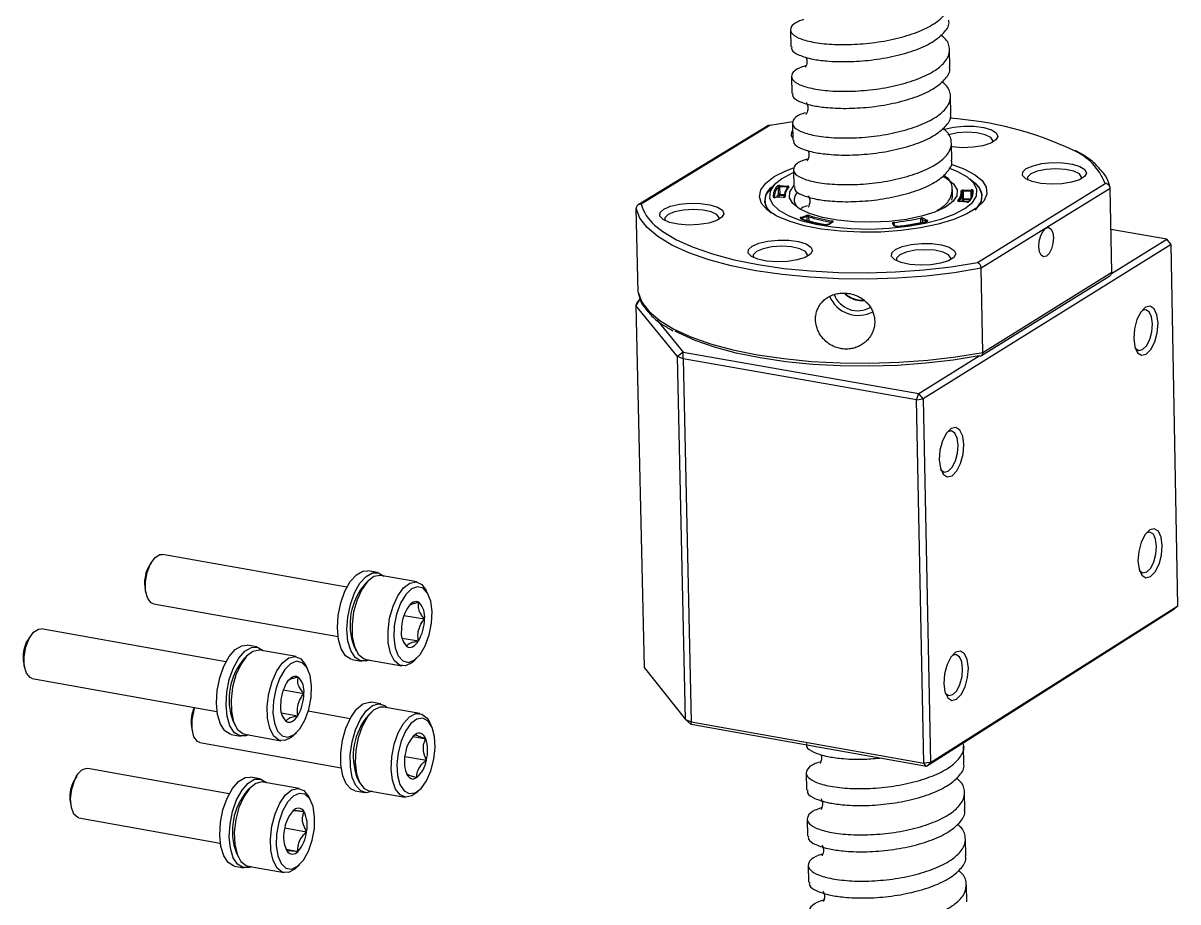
# Model space of a CAD drawing. Header units: millimetres. Extents: x 0 to 279, y 0 to 216.
# Drawn here: x 94.33 to 113.67, y 91.6 to 106.32 of the extents above; entities that cross this region are included whole.
import ezdxf

# ---------------------------------------------------------------- set-up
doc = ezdxf.new("R2010")
doc.units = ezdxf.units.MM

msp = doc.modelspace()

# ---------------------------------------------------------------- linework, layer by layer
at = {"color": 7, "linetype": 'Continuous', "lineweight": 25}
for p, q in [((107.183, 106.205), (107.189, 105.92)), ((109.852, 105.585), (109.846, 105.87)), ((107.199, 105.424), (107.205, 105.139)), ((109.868, 104.804), (109.862, 105.089)), ((107.221, 104.667), (106.834, 104.603)), ((107.216, 104.644), (107.222, 104.359)), ((106.8, 104.6), (104.632, 103.276)), ((106.834, 104.603), (104.681, 103.288)), ((109.883, 104.024), (109.878, 104.309)), ((107.232, 103.863), (107.238, 103.579)), ((110.267, 103.639), (110.188, 103.705)), ((106.938, 103.637), (106.863, 103.567)), ((106.982, 103.45), (106.979, 103.574)), ((107.126, 103.568), (107, 103.578)), ((107, 103.578), (107.002, 103.454)), ((107.004, 103.6), (107.131, 103.589)), ((109.896, 103.41), (109.893, 103.529)), ((110.073, 103.521), (110.206, 103.526)), ((110.207, 103.504), (110.075, 103.5)), ((110.075, 103.5), (110.077, 103.375)), ((110.314, 102.311), (112.451, 103.634)), ((112.537, 103.551), (111.459, 102.883)), ((112.564, 102.149), (112.537, 103.551)), ((107.061, 103.402), (106.929, 103.397)), ((107.062, 103.401), (106.929, 103.396)), ((107.076, 103.413), (107.076, 103.404)), ((109.886, 103.352), (109.896, 103.41)), ((110.133, 103.322), (110.006, 103.333)), ((110.135, 103.323), (110.008, 103.334)), ((110.063, 103.351), (110.06, 103.476)), ((104.629, 101.811), (104.598, 103.214)), ((107.354, 103.064), (107.451, 103.096)), ((107.463, 103.077), (107.365, 103.044)), ((107.886, 102.989), (107.826, 102.948)), ((107.826, 102.948), (107.826, 102.948)), ((107.895, 102.991), (107.835, 102.949)), ((108.92, 102.924), (108.89, 102.968)), ((108.932, 102.92), (108.904, 102.961)), ((109.403, 103.051), (109.476, 103.014)), ((111.459, 102.883), (110.376, 102.212)), ((113.484, 102.7), (112.55, 102.861)), ((113.557, 102.609), (109.405, 100.025)), ((112.56, 102.125), (113.484, 102.7)), ((113.557, 102.609), (113.484, 102.7)), ((113.671, 96.561), (113.557, 102.609)), ((110.404, 100.805), (110.376, 102.212)), ((110.404, 100.805), (112.564, 102.149)), ((110.38, 100.75), (112.531, 102.088)), ((104.66, 101.694), (104.594, 101.592)), ((104.614, 101.644), (104.594, 101.592)), ((105.291, 100.735), (104.594, 101.592)), ((104.594, 101.592), (104.729, 95.528)), ((104.66, 101.694), (104.614, 101.644)), ((104.942, 101.348), (105.382, 100.806)), ((105.382, 100.806), (105.291, 100.735)), ((105.385, 100.695), (105.382, 100.806)), ((105.382, 100.806), (109.331, 100.116)), ((105.385, 100.695), (105.291, 100.735)), ((105.424, 94.658), (105.291, 100.735)), ((109.292, 100.012), (105.385, 100.695)), ((105.385, 100.695), (105.518, 94.617)), ((109.331, 100.116), (110.345, 100.747)), ((109.292, 100.012), (109.331, 100.116)), ((109.292, 100.012), (109.405, 100.025)), ((109.416, 93.923), (109.292, 100.012)), ((109.405, 100.025), (109.331, 100.116)), ((109.405, 100.025), (109.529, 93.936)), ((96.479, 97.291), (96.434, 97.217)), ((99.752, 96.87), (96.662, 97.418)), ((100.265, 97.119), (100.105, 97.148)), ((100.118, 96.987), (100.064, 96.936)), ((100.922, 96.96), (100.32, 97.067)), ((96.371, 96.862), (96.387, 96.777)), ((101.116, 96.75), (101.083, 96.817)), ((96.514, 96.595), (99.604, 96.045)), ((109.529, 93.936), (113.671, 96.561)), ((113.6, 96.496), (113.671, 96.561)), ((100.709, 96.401), (101.053, 96.34)), ((113.6, 96.496), (109.458, 93.871)), ((97.726, 95.621), (94.63, 96.173)), ((94.445, 96.043), (94.4, 95.97)), ((100.677, 96.02), (100.951, 95.972)), ((98.243, 95.871), (98.083, 95.899)), ((98.902, 95.71), (98.297, 95.818)), ((99.874, 95.875), (99.907, 95.809)), ((94.337, 95.616), (94.353, 95.532)), ((98.093, 95.737), (98.039, 95.686)), ((99.097, 95.498), (99.064, 95.565)), ((99.84, 95.662), (99.999, 95.634)), ((100.069, 95.664), (100.671, 95.557)), ((100.872, 95.636), (100.926, 95.687)), ((104.729, 95.528), (105.424, 94.658)), ((94.481, 95.346), (97.577, 94.793)), ((98.687, 95.153), (99.033, 95.091)), ((99.806, 94.669), (99.105, 94.795)), ((100.172, 94.786), (100.118, 94.735)), ((100.319, 94.918), (100.159, 94.947)), ((100.975, 94.758), (100.373, 94.866)), ((97.848, 94.623), (97.881, 94.556)), ((98.653, 94.771), (98.931, 94.721)), ((101.169, 94.548), (101.136, 94.615)), ((105.424, 94.658), (105.518, 94.617)), ((105.424, 94.658), (105.519, 94.573)), ((105.518, 94.617), (109.416, 93.923)), ((105.519, 94.573), (105.518, 94.617)), ((97.15, 94.535), (97.166, 94.45)), ((97.814, 94.408), (97.975, 94.38)), ((98.044, 94.41), (98.648, 94.302)), ((98.852, 94.382), (98.906, 94.433)), ((100.9, 94.407), (100.85, 94.364)), ((109.458, 93.871), (105.519, 94.573)), ((97.292, 94.269), (99.657, 93.845)), ((100.86, 94.373), (101.073, 94.335)), ((110.087, 93.923), (110.081, 94.205)), ((100.724, 94.039), (101.084, 93.974)), ((97.782, 93.413), (95.412, 93.839)), ((109.529, 93.936), (109.416, 93.923)), ((109.458, 93.871), (109.416, 93.923)), ((109.458, 93.871), (109.529, 93.936)), ((95.16, 93.59), (95.184, 93.636)), ((95.228, 93.71), (95.184, 93.636)), ((98.298, 93.662), (98.138, 93.691)), ((99.927, 93.675), (99.96, 93.608)), ((107.446, 93.762), (107.452, 93.48)), ((98.149, 93.529), (98.095, 93.478)), ((98.956, 93.501), (98.353, 93.61)), ((99.892, 93.463), (100.051, 93.434)), ((100.12, 93.464), (100.723, 93.356)), ((100.923, 93.435), (100.977, 93.486)), ((110.103, 93.149), (110.097, 93.431)), ((95.119, 93.282), (95.135, 93.197)), ((99.151, 93.289), (99.119, 93.356)), ((95.262, 93.013), (97.632, 92.586)), ((98.713, 92.841), (99.077, 92.775)), ((107.463, 92.988), (107.469, 92.706)), ((110.118, 92.376), (110.113, 92.658)), ((98.726, 92.502), (98.747, 92.46)), ((98.735, 92.484), (98.933, 92.449)), ((97.902, 92.416), (97.935, 92.349)), ((97.868, 92.201), (98.028, 92.173)), ((98.098, 92.203), (98.702, 92.094)), ((98.904, 92.174), (98.959, 92.225)), ((107.479, 92.215), (107.485, 91.933)), ((110.134, 91.603), (110.128, 91.885))]:
    msp.add_line(p, q, dxfattribs=at)
at = {"color": 8, "linetype": 'Continuous', "lineweight": 25}
for p, q in [((107.127, 103.548), (107.126, 103.568)), ((110.209, 103.395), (110.207, 103.504)), ((110.225, 103.499), (110.225, 103.459)), ((107.076, 103.426), (106.998, 103.433)), ((107.002, 103.454), (107.079, 103.447)), ((110.077, 103.375), (110.202, 103.379)), ((110.19, 103.358), (110.078, 103.354)), ((107.464, 103.013), (107.463, 103.077)), ((107.486, 103.077), (107.487, 103.007)), ((107.874, 102.98), (107.874, 102.985)), ((108.919, 102.961), (108.919, 102.939)), ((109.368, 102.977), (109.367, 103.033)), ((109.459, 102.997), (109.39, 103.032)), ((109.39, 103.032), (109.391, 102.982))]:
    msp.add_line(p, q, dxfattribs=at)
at = {"color": 7, "linetype": 'Continuous', "lineweight": 25, "flags": 128}
for points in [[(107.221, 104.402), (107.2, 104.432), (107.203, 104.492), (107.219, 104.513)], [(109.747, 104.538), (109.761, 104.543), (109.91, 104.577), (110.083, 104.594), (110.258, 104.591), (110.419, 104.569), (110.547, 104.53), (110.628, 104.479), (110.654, 104.42), (110.622, 104.361), (110.535, 104.307), (110.403, 104.265), (110.24, 104.239), (110.063, 104.232), (109.892, 104.245), (109.879, 104.247)], [(110.568, 104.32), (110.573, 104.35), (110.536, 104.405), (110.442, 104.449), (110.305, 104.479), (110.142, 104.489), (109.977, 104.479), (109.83, 104.449), (109.819, 104.446)], [(109.874, 103.954), (110.083, 103.879), (110.265, 103.785), (110.393, 103.68), (110.462, 103.569), (110.47, 103.453), (110.418, 103.338), (110.305, 103.227), (110.137, 103.123), (109.918, 103.03), (109.656, 102.951), (109.358, 102.888), (109.035, 102.843), (108.697, 102.819), (108.355, 102.815), (108.019, 102.832), (107.701, 102.869), (107.411, 102.925), (107.159, 102.999), (106.952, 103.087), (106.797, 103.187), (106.699, 103.296), (106.661, 103.41), (106.685, 103.526), (106.769, 103.64), (106.911, 103.747), (106.911, 103.747)], [(106.911, 103.747), (107.105, 103.846), (107.232, 103.895)], [(110.296, 103.421), (110.305, 103.53), (110.255, 103.636), (110.148, 103.736), (109.987, 103.827), (109.849, 103.882)], [(111.132, 103.882), (111.244, 103.93), (111.393, 103.965), (111.566, 103.982), (111.742, 103.979), (111.903, 103.957), (112.031, 103.918), (112.113, 103.866), (112.14, 103.807), (112.108, 103.748), (112.021, 103.694), (111.888, 103.652), (111.725, 103.626), (111.548, 103.619), (111.377, 103.632), (111.23, 103.663), (111.124, 103.709), (111.069, 103.765), (111.072, 103.825), (111.132, 103.882)], [(112.053, 103.707), (112.058, 103.738), (112.02, 103.792), (111.926, 103.837), (111.789, 103.867), (111.626, 103.877), (111.46, 103.867), (111.314, 103.837), (111.206, 103.792)], [(107.233, 103.813), (107.213, 103.804), (107.035, 103.71), (106.91, 103.608), (106.84, 103.501), (106.83, 103.392), (106.879, 103.285), (106.985, 103.185), (107.145, 103.094), (107.354, 103.015), (107.605, 102.951), (107.888, 102.905), (108.195, 102.878), (108.514, 102.87), (108.836, 102.883), (109.148, 102.916), (109.44, 102.967), (109.702, 103.034), (109.926, 103.117), (110.103, 103.211), (110.228, 103.313), (110.296, 103.421), (110.296, 103.421)], [(109.727, 103.753), (109.8, 103.714), (109.915, 103.625), (109.972, 103.528), (109.967, 103.428)], [(111.206, 103.792), (111.152, 103.737), (111.153, 103.69)], [(106.866, 103.571), (106.846, 103.551), (106.766, 103.439), (106.747, 103.325), (106.79, 103.213), (106.86, 103.135)], [(107.153, 103.575), (107.154, 103.577), (107.154, 103.58), (107.153, 103.582), (107.15, 103.584), (107.147, 103.585), (107.142, 103.587), (107.137, 103.588), (107.131, 103.589)], [(109.967, 103.428), (109.901, 103.33), (109.776, 103.237), (109.599, 103.154), (109.376, 103.085), (109.118, 103.032), (108.836, 102.997), (108.542, 102.983), (108.249, 102.99), (107.97, 103.017), (107.718, 103.064), (107.502, 103.128), (107.334, 103.207), (107.219, 103.297), (107.164, 103.393), (107.169, 103.493), (107.236, 103.591), (107.238, 103.593)], [(110.073, 103.521), (110.067, 103.52), (110.061, 103.519), (110.055, 103.518), (110.051, 103.517), (110.047, 103.515), (110.044, 103.513), (110.042, 103.511), (110.042, 103.509)], [(110.241, 103.515), (110.24, 103.518), (110.238, 103.52), (110.234, 103.522), (110.23, 103.523), (110.225, 103.524), (110.219, 103.525), (110.212, 103.526), (110.206, 103.526)], [(110.207, 103.504), (110.21, 103.504), (110.214, 103.504), (110.217, 103.504), (110.219, 103.503), (110.221, 103.502), (110.223, 103.501), (110.224, 103.5), (110.225, 103.499)], [(110.275, 103.196), (110.295, 103.215), (110.374, 103.327), (110.392, 103.441), (110.347, 103.553), (110.263, 103.642)], [(105.06, 103.201), (105.172, 103.25), (105.323, 103.285), (105.496, 103.301), (105.673, 103.299), (105.834, 103.276), (105.961, 103.237), (106.042, 103.185), (106.068, 103.126), (106.035, 103.067), (105.947, 103.013), (105.813, 102.97), (105.649, 102.944), (105.472, 102.937), (105.3, 102.95), (105.154, 102.981), (105.048, 103.027), (104.994, 103.083), (104.999, 103.144), (105.06, 103.201)], [(106.894, 103.406), (106.895, 103.404), (106.898, 103.402), (106.901, 103.4), (106.905, 103.398), (106.91, 103.397), (106.916, 103.396), (106.923, 103.396), (106.929, 103.396)], [(106.998, 103.433), (106.98, 103.41), (106.971, 103.398)], [(107.062, 103.401), (107.068, 103.401), (107.074, 103.402), (107.08, 103.403), (107.085, 103.405), (107.088, 103.407), (107.091, 103.409), (107.093, 103.411), (107.093, 103.413)], [(109.984, 103.346), (109.983, 103.344), (109.983, 103.342), (109.984, 103.34), (109.986, 103.338), (109.99, 103.336), (109.995, 103.335), (110, 103.333), (110.006, 103.333)], [(110.062, 103.329), (110.063, 103.348), (110.063, 103.351)], [(110.078, 103.354), (110.08, 103.333), (110.08, 103.327)], [(110.38, 103.341), (110.311, 103.232), (110.267, 103.188)], [(110.376, 102.212), (109.925, 102.138), (109.453, 102.082), (108.968, 102.046), (108.477, 102.03), (107.987, 102.035), (107.506, 102.061), (107.041, 102.106), (106.6, 102.171), (106.189, 102.254), (105.814, 102.355), (105.481, 102.471), (105.196, 102.6), (104.961, 102.742), (104.782, 102.893), (104.661, 103.051), (104.598, 103.214)], [(105.134, 103.111), (105.079, 103.056), (105.08, 103.008)], [(105.981, 103.026), (105.986, 103.056), (105.95, 103.111), (105.856, 103.156), (105.719, 103.186), (105.556, 103.197), (105.39, 103.186), (105.242, 103.156), (105.134, 103.111)], [(104.906, 102.937), (105.042, 102.829), (105.271, 102.691), (105.55, 102.566), (105.874, 102.453), (106.239, 102.356), (106.639, 102.275), (107.068, 102.211), (107.52, 102.167), (107.988, 102.142), (108.464, 102.137), (108.943, 102.151), (109.415, 102.186), (109.874, 102.239), (110.314, 102.311)], [(107.354, 103.064), (107.349, 103.062), (107.346, 103.06), (107.344, 103.058), (107.343, 103.056), (107.344, 103.053), (107.345, 103.051), (107.348, 103.049), (107.352, 103.048)], [(107.895, 102.991), (107.898, 102.993), (107.899, 102.995), (107.899, 102.997), (107.898, 102.999), (107.895, 103.001), (107.891, 103.003), (107.887, 103.004), (107.881, 103.005)], [(108.915, 102.982), (108.909, 102.981), (108.903, 102.98), (108.898, 102.978), (108.894, 102.976), (108.891, 102.974), (108.89, 102.972), (108.889, 102.97), (108.89, 102.968)], [(108.96, 102.917), (108.959, 102.917), (108.959, 102.918)], [(109.466, 102.999), (109.471, 103), (109.475, 103.002), (109.478, 103.004), (109.48, 103.006), (109.481, 103.008), (109.481, 103.01), (109.479, 103.013), (109.476, 103.014)], [(111.459, 102.883), (111.506, 102.894), (111.546, 102.868), (111.574, 102.808), (111.585, 102.724), (111.578, 102.629), (111.553, 102.537), (111.514, 102.461), (111.468, 102.415), (111.421, 102.403), (111.38, 102.43), (111.352, 102.489), (111.341, 102.573), (111.349, 102.668), (111.374, 102.761), (111.412, 102.836), (111.459, 102.883)], [(106.54, 102.584), (106.652, 102.633), (106.803, 102.668), (106.976, 102.685), (107.153, 102.682), (107.315, 102.659), (107.443, 102.62), (107.524, 102.568), (107.55, 102.509), (107.517, 102.449), (107.429, 102.395), (107.296, 102.352), (107.131, 102.326), (106.953, 102.319), (106.782, 102.332), (106.635, 102.363), (106.529, 102.409), (106.475, 102.466), (106.479, 102.526), (106.54, 102.584)], [(107.463, 102.408), (107.468, 102.439), (107.431, 102.494), (107.337, 102.539), (107.2, 102.569), (107.037, 102.58), (106.87, 102.569), (106.722, 102.539), (106.614, 102.493)], [(108.939, 102.528), (109.051, 102.577), (109.202, 102.612), (109.375, 102.629), (109.552, 102.626), (109.714, 102.604), (109.842, 102.565), (109.924, 102.512), (109.95, 102.453), (109.917, 102.393), (109.83, 102.339), (109.697, 102.297), (109.532, 102.27), (109.355, 102.263), (109.183, 102.276), (109.036, 102.307), (108.929, 102.354), (108.875, 102.41), (108.878, 102.471), (108.939, 102.528)], [(109.863, 102.352), (109.868, 102.383), (109.831, 102.438), (109.737, 102.483), (109.599, 102.513), (109.435, 102.524), (109.269, 102.513), (109.121, 102.483), (109.013, 102.438)], [(106.614, 102.493), (106.559, 102.438), (106.56, 102.39)], [(109.013, 102.438), (108.959, 102.383), (108.96, 102.335)], [(104.629, 101.811), (104.692, 101.647), (104.813, 101.489), (104.992, 101.337), (105.226, 101.195), (105.512, 101.065), (105.844, 100.948), (106.219, 100.848), (106.63, 100.764), (107.071, 100.699), (107.535, 100.653), (108.016, 100.627), (108.506, 100.623), (108.997, 100.638), (109.482, 100.674), (109.953, 100.73), (110.404, 100.805)], [(113.142, 100.774), (113.22, 100.853), (113.284, 100.979), (113.326, 101.134), (113.339, 101.294), (113.32, 101.434), (113.274, 101.534), (113.206, 101.578), (113.127, 101.559), (113.05, 101.48), (112.985, 101.354), (112.943, 101.199), (112.93, 101.039), (112.949, 100.898), (112.995, 100.799), (113.063, 100.755), (113.142, 100.774)], [(113.08, 100.851), (113.144, 100.916), (113.198, 101.021), (113.233, 101.15), (113.243, 101.283), (113.228, 101.4), (113.189, 101.483), (113.133, 101.519), (113.073, 101.507)], [(110.345, 100.747), (109.906, 100.675), (109.447, 100.622), (108.975, 100.587), (108.497, 100.573), (108.021, 100.578), (107.553, 100.603), (107.102, 100.648), (106.673, 100.711), (106.273, 100.793), (105.908, 100.89), (105.584, 101.003), (105.305, 101.13), (105.251, 101.159)], [(112.953, 100.877), (112.958, 100.871), (113.014, 100.835), (113.08, 100.851)], [(109.888, 98.739), (109.966, 98.819), (110.031, 98.946), (110.074, 99.102), (110.086, 99.263), (110.068, 99.404), (110.02, 99.504), (109.951, 99.547), (109.872, 99.528), (109.793, 99.449), (109.728, 99.321), (109.686, 99.165), (109.673, 99.004), (109.692, 98.863), (109.739, 98.763), (109.808, 98.72), (109.888, 98.739)], [(109.825, 98.816), (109.89, 98.882), (109.944, 98.988), (109.979, 99.118), (109.99, 99.252), (109.974, 99.369), (109.935, 99.452), (109.878, 99.489), (109.817, 99.476)], [(109.696, 98.843), (109.701, 98.836), (109.758, 98.8), (109.825, 98.816)], [(113.213, 97.05), (113.29, 97.129), (113.355, 97.256), (113.396, 97.411), (113.409, 97.57), (113.391, 97.71), (113.344, 97.809), (113.276, 97.852), (113.198, 97.833), (113.12, 97.754), (113.056, 97.627), (113.014, 97.472), (113.001, 97.313), (113.02, 97.173), (113.066, 97.074), (113.134, 97.031), (113.213, 97.05)], [(113.15, 97.127), (113.215, 97.193), (113.268, 97.298), (113.303, 97.427), (113.314, 97.559), (113.298, 97.676), (113.26, 97.758), (113.203, 97.794), (113.144, 97.782)], [(96.408, 97.121), (96.464, 97.265), (96.539, 97.369), (96.622, 97.417), (96.662, 97.418)], [(96.514, 96.595), (96.477, 96.609), (96.417, 96.683), (96.382, 96.807), (96.379, 96.961), (96.408, 97.121)], [(96.385, 97.1), (96.424, 97.199), (96.434, 97.217)], [(99.651, 96.612), (99.72, 96.805), (99.81, 96.966), (99.913, 97.082), (100.021, 97.142), (100.105, 97.148)], [(99.811, 96.583), (99.88, 96.777), (99.97, 96.938), (100.073, 97.053), (100.18, 97.114), (100.284, 97.115), (100.374, 97.058)], [(113.024, 97.152), (113.028, 97.146), (113.085, 97.111), (113.15, 97.127)], [(100.32, 97.067), (100.31, 97.069), (100.206, 97.049), (100.1, 96.969), (100.002, 96.835), (99.922, 96.66), (99.866, 96.458), (99.839, 96.248), (99.843, 96.048), (99.879, 95.877), (99.943, 95.749), (100.029, 95.676), (100.069, 95.664)], [(100.872, 95.636), (100.839, 95.608), (100.733, 95.557), (100.632, 95.569), (100.546, 95.642), (100.482, 95.77), (100.446, 95.941), (100.442, 96.141), (100.469, 96.351), (100.525, 96.552), (100.605, 96.728), (100.703, 96.862), (100.809, 96.942), (100.913, 96.962), (101.008, 96.919), (101.083, 96.817), (101.083, 96.817)], [(101.132, 96.072), (101.171, 96.269), (101.179, 96.463), (101.156, 96.637), (101.104, 96.772), (101.028, 96.857), (100.936, 96.881), (100.836, 96.844), (100.738, 96.748), (100.652, 96.603), (100.586, 96.423), (100.547, 96.226), (100.538, 96.031), (100.561, 95.858), (100.613, 95.722), (100.689, 95.638), (100.782, 95.614), (100.882, 95.652), (100.98, 95.748), (101.066, 95.892), (101.132, 96.072)], [(99.84, 95.662), (99.821, 95.667), (99.73, 95.725), (99.658, 95.839), (99.611, 95.999), (99.594, 96.191), (99.608, 96.401), (99.651, 96.612)], [(100.123, 95.654), (100.085, 95.639), (99.981, 95.638), (99.889, 95.697), (99.817, 95.811), (99.771, 95.97), (99.754, 96.163), (99.768, 96.373), (99.811, 96.583)], [(100.961, 96.615), (100.939, 96.626), (100.915, 96.63), (100.89, 96.628), (100.865, 96.619), (100.84, 96.604), (100.815, 96.583), (100.79, 96.556), (100.767, 96.523)], [(94.373, 95.871), (94.429, 96.015), (94.504, 96.121), (94.587, 96.172), (94.63, 96.173)], [(94.351, 95.85), (94.389, 95.95), (94.4, 95.97)], [(100.757, 95.88), (100.779, 95.869), (100.803, 95.865), (100.828, 95.867), (100.853, 95.876), (100.878, 95.891), (100.903, 95.913), (100.927, 95.94), (100.951, 95.972)], [(94.481, 95.346), (94.446, 95.36), (94.384, 95.433), (94.349, 95.555), (94.345, 95.709), (94.373, 95.871)], [(97.622, 95.353), (97.691, 95.548), (97.781, 95.712), (97.884, 95.829), (97.993, 95.892), (98.083, 95.899)], [(97.783, 95.325), (97.851, 95.52), (97.941, 95.683), (98.044, 95.801), (98.153, 95.864), (98.258, 95.867), (98.351, 95.81), (98.353, 95.808)], [(98.297, 95.818), (98.284, 95.82), (98.178, 95.798), (98.072, 95.716), (97.974, 95.579), (97.894, 95.402), (97.838, 95.199), (97.812, 94.988), (97.818, 94.789), (97.855, 94.618), (97.921, 94.492), (98.008, 94.421), (98.044, 94.41)], [(109.963, 94.996), (110.042, 95.076), (110.107, 95.203), (110.149, 95.359), (110.162, 95.519), (110.143, 95.66), (110.096, 95.759), (110.027, 95.802), (109.947, 95.782), (109.869, 95.703), (109.804, 95.575), (109.762, 95.419), (109.749, 95.259), (109.768, 95.118), (109.815, 95.019), (109.884, 94.976), (109.963, 94.996)], [(109.9, 95.073), (109.966, 95.139), (110.02, 95.245), (110.055, 95.375), (110.065, 95.508), (110.05, 95.625), (110.011, 95.708), (109.953, 95.744), (109.893, 95.731)], [(98.852, 94.382), (98.821, 94.356), (98.714, 94.303), (98.612, 94.312), (98.525, 94.383), (98.46, 94.51), (98.423, 94.68), (98.417, 94.88), (98.443, 95.091), (98.499, 95.294), (98.579, 95.472), (98.676, 95.608), (98.783, 95.69), (98.888, 95.712), (98.984, 95.671), (99.061, 95.571), (99.064, 95.565)], [(99.114, 94.825), (99.152, 95.023), (99.16, 95.218), (99.135, 95.391), (99.082, 95.526), (99.005, 95.608), (98.911, 95.631), (98.81, 95.591), (98.712, 95.493), (98.626, 95.346), (98.56, 95.165), (98.522, 94.967), (98.514, 94.771), (98.539, 94.598), (98.592, 94.464), (98.669, 94.382), (98.763, 94.359), (98.864, 94.399), (98.963, 94.498), (99.049, 94.644), (99.114, 94.825)], [(97.814, 94.408), (97.8, 94.411), (97.707, 94.468), (97.634, 94.58), (97.586, 94.739), (97.567, 94.931), (97.58, 95.142), (97.622, 95.353)], [(98.938, 95.365), (98.916, 95.375), (98.892, 95.379), (98.867, 95.376), (98.841, 95.367), (98.816, 95.351), (98.791, 95.329), (98.766, 95.302), (98.743, 95.269)], [(98.099, 94.4), (98.065, 94.386), (97.96, 94.383), (97.867, 94.439), (97.794, 94.552), (97.746, 94.71), (97.728, 94.903), (97.74, 95.113), (97.783, 95.325)], [(109.772, 95.099), (109.777, 95.092), (109.834, 95.056), (109.9, 95.073)], [(97.292, 94.269), (97.248, 94.288), (97.19, 94.368), (97.159, 94.495), (97.16, 94.651), (97.192, 94.811), (97.208, 94.859)], [(99.818, 94.692), (99.916, 94.831), (100.022, 94.919), (100.129, 94.949), (100.159, 94.947)], [(100.373, 94.866), (100.306, 94.864), (100.2, 94.811), (100.098, 94.7), (100.009, 94.541), (99.941, 94.349), (99.9, 94.141), (99.89, 93.934), (99.912, 93.749), (99.964, 93.6), (100.041, 93.502), (100.12, 93.464)], [(99.978, 94.664), (100.075, 94.803), (100.182, 94.891), (100.288, 94.921), (100.387, 94.891), (100.427, 94.856)], [(98.736, 94.625), (98.759, 94.614), (98.783, 94.611), (98.808, 94.614), (98.833, 94.623), (98.859, 94.639), (98.884, 94.661), (98.908, 94.688), (98.931, 94.721)], [(99.892, 93.463), (99.824, 93.49), (99.742, 93.578), (99.683, 93.716), (99.652, 93.895), (99.651, 94.098), (99.68, 94.31), (99.737, 94.514), (99.818, 94.692)], [(100.175, 93.454), (100.082, 93.431), (99.984, 93.461), (99.902, 93.549), (99.843, 93.688), (99.811, 93.866), (99.81, 94.069), (99.84, 94.282), (99.897, 94.485), (99.978, 94.664)], [(100.923, 93.435), (100.843, 93.377), (100.738, 93.354), (100.643, 93.393), (100.566, 93.492), (100.515, 93.641), (100.493, 93.826), (100.503, 94.033), (100.543, 94.241), (100.611, 94.433), (100.7, 94.592), (100.802, 94.703), (100.909, 94.757), (101.01, 94.748), (101.097, 94.678), (101.136, 94.615)], [(101.087, 93.632), (101.161, 93.8), (101.211, 93.992), (101.232, 94.19), (101.221, 94.373), (101.179, 94.525), (101.112, 94.63), (101.025, 94.677), (100.926, 94.663), (100.826, 94.588), (100.735, 94.461), (100.66, 94.292), (100.611, 94.1), (100.59, 93.902), (100.601, 93.718), (100.642, 93.567), (100.71, 93.462), (100.797, 93.415), (100.896, 93.429), (100.996, 93.504), (101.087, 93.632)], [(101.073, 94.335), (101.058, 94.365), (101.04, 94.39), (101.02, 94.409), (100.998, 94.422), (100.975, 94.428), (100.95, 94.428), (100.925, 94.421), (100.9, 94.407)], [(95.262, 93.013), (95.248, 93.016), (95.181, 93.073), (95.138, 93.183), (95.125, 93.33), (95.145, 93.492), (95.194, 93.644)], [(97.746, 93.339), (97.836, 93.502), (97.939, 93.62), (98.047, 93.684), (98.138, 93.691)], [(97.906, 93.31), (97.996, 93.474), (98.099, 93.592), (98.207, 93.655), (98.312, 93.659), (98.405, 93.603), (98.408, 93.6)], [(100.749, 93.757), (100.764, 93.727), (100.782, 93.702), (100.802, 93.683), (100.824, 93.671), (100.847, 93.664), (100.872, 93.665), (100.897, 93.672), (100.922, 93.685)], [(98.353, 93.61), (98.334, 93.612), (98.228, 93.587), (98.122, 93.501), (98.025, 93.363), (97.945, 93.183), (97.891, 92.98), (97.867, 92.769), (97.874, 92.571), (97.913, 92.403), (97.979, 92.279), (98.067, 92.211), (98.098, 92.203)], [(98.904, 92.174), (98.88, 92.153), (98.773, 92.097), (98.671, 92.103), (98.583, 92.17), (98.517, 92.294), (98.478, 92.462), (98.471, 92.661), (98.495, 92.871), (98.55, 93.075), (98.629, 93.254), (98.726, 93.393), (98.832, 93.478), (98.938, 93.504), (99.034, 93.466), (99.112, 93.369), (99.119, 93.356)], [(99.109, 92.453), (99.172, 92.636), (99.208, 92.834), (99.212, 93.028), (99.185, 93.198), (99.13, 93.327), (99.051, 93.404), (98.956, 93.42), (98.855, 93.375), (98.757, 93.271), (98.673, 93.12), (98.61, 92.937), (98.574, 92.738), (98.57, 92.545), (98.597, 92.375), (98.652, 92.245), (98.732, 92.169), (98.826, 92.153), (98.928, 92.199), (99.025, 92.302), (99.109, 92.453)], [(97.868, 92.201), (97.855, 92.204), (97.762, 92.261), (97.689, 92.372), (97.641, 92.53), (97.622, 92.722), (97.635, 92.932), (97.677, 93.144), (97.746, 93.339)], [(98.153, 92.193), (98.12, 92.18), (98.015, 92.176), (97.922, 92.232), (97.849, 92.343), (97.801, 92.502), (97.783, 92.694), (97.795, 92.904), (97.837, 93.115), (97.906, 93.31)]]:
    msp.add_lwpolyline(points, dxfattribs=at)
at = {"color": 8, "linetype": 'Continuous', "lineweight": 25, "flags": 128}
for points in [[(107.126, 103.568), (107.129, 103.567), (107.132, 103.567), (107.134, 103.566), (107.136, 103.565), (107.137, 103.564), (107.138, 103.563), (107.138, 103.563)], [(110.059, 103.494), (110.059, 103.495), (110.06, 103.496), (110.061, 103.497), (110.063, 103.498), (110.066, 103.498), (110.068, 103.499), (110.071, 103.499), (110.075, 103.5)], [(106.929, 103.396), (106.929, 103.397), (106.929, 103.397)], [(107.062, 103.401), (107.062, 103.402), (107.061, 103.402)], [(110.008, 103.334), (110.007, 103.333), (110.006, 103.333)], [(110.135, 103.323), (110.134, 103.323), (110.133, 103.322)], [(107.79, 102.944), (107.791, 102.945), (107.793, 102.945)], [(107.874, 102.985), (107.877, 102.984), (107.879, 102.984)]]:
    msp.add_lwpolyline(points, dxfattribs=at)
at = {"color": 7, "linetype": 'Continuous', "lineweight": 25}
for centre, radius, start, end in [((109.447, 98.88), 5.858, 65.0461, 86.076), ((107.025, 103.35), 0.271, 126.86, 232.4132), ((107.134, 103.423), 0.241, 135.5609, 183.9884), ((107.149, 103.408), 0.238, 135.5645, 183.9917), ((106.994, 103.541), 0.0595, 80.4604, 122.1619), ((106.961, 103.573), 0.0178, 2.682, 85.0271), ((106.995, 103.549), 0.0298, 80.4597, 122.1639), ((107.037, 103.581), 0.0375, 151.0971, 184.4692), ((107.291, 103.411), 0.214, 135.7094, 183.8969), ((107.305, 103.427), 0.212, 135.7095, 183.9), ((107.164, 103.571), 0.0375, 151.108, 184.4654), ((107.151, 103.561), 0.0141, 144.6133, 181.7864), ((107.425, 103.359), 0.18, 136.1135, 218.0087), ((109.832, 103.492), 0.21, 316.0319, 4.4742), ((109.847, 103.477), 0.213, 316.0355, 4.4775), ((110.043, 103.493), 0.0159, 2.8421, 93.6836), ((109.848, 103.497), 0.226, 0.5367, 5.9057), ((109.989, 103.48), 0.236, 315.926, 4.6374), ((110.003, 103.496), 0.239, 315.9261, 4.6406), ((109.981, 103.502), 0.226, 0.5318, 5.9186), ((110.241, 103.499), 0.0163, 90.3329, 179.2597), ((110.119, 103.412), 0.271, 344.6997, 56.7709), ((107.231, 103.23), 0.333, 138.7165, 149.8057), ((106.997, 103.424), 0.0297, 80.4567, 122.175), ((106.999, 103.45), 0.0178, 182.6837, 265.0261), ((106.965, 103.451), 0.0375, 331.1014, 4.4665), ((110.304, 103.377), 0.226, 180.5372, 185.9049), ((110.143, 103.38), 0.0592, 260.3902, 302.2904), ((107.475, 103.016), 0.0833, 74.2226, 106.747), ((107.441, 103.077), 0.0214, 358.7793, 62.7974), ((107.507, 103.078), 0.0206, 115.5394, 183.0295), ((108.237, 105.363), 2.384, 251.9227, 261.4109), ((108.193, 105.618), 2.705, 251.8918, 261.435), ((107.355, 103.039), 0.00867, 73.3469, 110.1615), ((108.197, 105.581), 2.678, 251.8914, 261.4347), ((107.475, 103.037), 0.0417, 74.2216, 106.7481), ((108.234, 105.368), 2.411, 251.9215, 261.4103), ((107.804, 103.016), 0.0732, 259.1706, 295.2485), ((107.9, 102.987), 0.0266, 135.9135, 184.8215), ((108.575, 106.48), 3.515, 275.5482, 282.869), ((108.871, 102.962), 0.048, 358.4819, 24.2603), ((108.949, 102.968), 0.0529, 236.4595, 281.9259), ((108.576, 106.836), 3.948, 275.5293, 282.8922), ((108.576, 106.886), 3.988, 275.5291, 282.8918), ((109.376, 102.978), 0.0779, 69.7749, 103.8735), ((109.342, 103.034), 0.0246, 357.7019, 51.3047), ((109.376, 102.995), 0.039, 69.7736, 103.8744), ((109.409, 103.032), 0.0193, 107.1101, 181.4769), ((109.463, 102.995), 0.00483, 59.7298, 102.1264), ((108.316, 101.942), 0.518, 202.4375, 298.27), ((108.312, 101.933), 0.431, 201.6939, 299.147), ((96.885, 96.95), 0.521, 163.3089, 189.711), ((100.848, 96.248), 1.043, 138.744, 200.9738), ((101.396, 96.15), 0.731, 149.3153, 179.5877), ((100.728, 96.385), 0.328, 352.0637, 44.672), ((100.321, 96.345), 0.731, 329.3315, 359.5798), ((100.989, 96.11), 0.327, 172.055, 224.7274), ((94.849, 95.703), 0.52, 163.542, 189.5806), ((98.825, 94.996), 1.046, 138.7227, 200.881), ((98.714, 95.135), 0.321, 352.2028, 45.7404), ((99.377, 94.896), 0.735, 149.5701, 179.8392), ((98.297, 95.094), 0.735, 329.5862, 359.8312), ((97.686, 94.623), 0.543, 154.1194, 189.3093), ((98.96, 94.855), 0.321, 172.194, 225.7973), ((100.909, 94.045), 1.05, 138.9149, 200.6583), ((101.213, 94.042), 0.481, 130.5683, 170.8791), ((100.483, 94.137), 0.622, 344.8684, 18.6243), ((101.338, 93.956), 0.622, 164.8611, 198.647), ((95.436, 93.593), 0.247, 95.4141, 168.0996), ((100.609, 94.05), 0.481, 310.6044, 350.873), ((95.667, 93.367), 0.554, 156.2328, 188.8429), ((98.882, 92.787), 1.047, 138.7181, 200.7401), ((99.294, 92.733), 0.593, 138.6732, 173.7142), ((98.938, 93.058), 0.112, 29.8351, 143.2129), ((98.574, 92.884), 0.515, 347.8166, 26.3908), ((99.208, 92.689), 0.515, 167.8093, 206.4224), ((98.488, 92.84), 0.593, 318.6998, 353.7081), ((98.844, 92.516), 0.112, 209.9243, 323.2802)]:
    msp.add_arc(centre, radius, start, end, dxfattribs=at)
at = {"color": 8, "linetype": 'Continuous', "lineweight": 25}
for centre, radius, start, end in [((111.514, 103.27), 1.005, 21.2046, 66.318), ((107.151, 103.561), 0.0144, 84.2288, 143.3909), ((105.374, 103.484), 0.72, 195.7975, 229.431), ((106.895, 103.389), 0.0167, 39.7466, 92.5125), ((107.094, 103.396), 0.0171, 91.4844, 144.029), ((109.982, 103.328), 0.018, 22.5612, 84.7826), ((110.075, 103.353), 0.0219, 84.8043, 125.7895), ((110.077, 103.37), 0.0162, 202.4853, 273.2757), ((110.173, 103.316), 0.0144, 84.1373, 138.6061), ((107.344, 103.045), 0.0214, 359.7836, 62.8148), ((107.833, 102.937), 0.0125, 80.1367, 122.0022), ((107.893, 102.978), 0.0124, 80.1091, 123.6537), ((108.892, 102.953), 0.015, 35.4172, 96.8269), ((108.92, 102.938), 0.0227, 92.0124, 123.1879), ((108.922, 102.909), 0.0155, 52.7018, 96.2123), ((109.481, 102.996), 0.0192, 107.0797, 170.3693)]:
    msp.add_arc(centre, radius, start, end, dxfattribs=at)
at = {"color": 7, "linetype": 'Continuous', "lineweight": 25}
for points, knots in [([(107.402, 106.377), (107.371, 106.367), (107.26, 106.332), (107.18, 106.253), (107.178, 106.155), (107.305, 106.065), (107.54, 105.996), (107.865, 105.956), (108.248, 105.956), (108.656, 105.995), (109.05, 106.076), (109.393, 106.194), (109.655, 106.341), (109.813, 106.509), (109.844, 106.681), (109.794, 106.816), (109.702, 106.882), (109.68, 106.897)], [0, 0, 0, 0, 0.028474, 0.101707, 0.174458, 0.247508, 0.320486, 0.393271, 0.466485, 0.53919, 0.612384, 0.685199, 0.758129, 0.831225, 0.903958, 0.977195, 1, 1, 1, 1]), ([(107.204, 105.921), (107.201, 105.904), (107.194, 105.855), (107.314, 105.78), (107.525, 105.716), (107.808, 105.677), (108.14, 105.667), (108.537, 105.693), (108.936, 105.761), (109.299, 105.868), (109.591, 106.007), (109.774, 106.169), (109.852, 106.293), (109.831, 106.358), (109.829, 106.366)], [0, 0, 0, 0, 0.049246, 0.146134, 0.242926, 0.314266, 0.408687, 0.502865, 0.599949, 0.696379, 0.793482, 0.890024, 0.986806, 1, 1, 1, 1]), ([(107.434, 105.602), (107.397, 105.59), (107.28, 105.553), (107.196, 105.472), (107.195, 105.374), (107.321, 105.283), (107.557, 105.214), (107.881, 105.174), (108.265, 105.174), (108.672, 105.213), (109.066, 105.294), (109.409, 105.412), (109.671, 105.559), (109.829, 105.727), (109.859, 105.9), (109.81, 106.035), (109.718, 106.1), (109.697, 106.116)], [0, 0, 0, 0, 0.033298, 0.106185, 0.178593, 0.251299, 0.323932, 0.396373, 0.469243, 0.541605, 0.614453, 0.686925, 0.75951, 0.832261, 0.90465, 0.977543, 1, 1, 1, 1]), ([(107.44, 105.748), (107.444, 105.739), (107.458, 105.71), (107.461, 105.633), (107.429, 105.58), (107.433, 105.58), (107.434, 105.581)], [0, 0, 0, 0, 0.151792, 0.48514, 0.83383, 1, 1, 1, 1]), ([(107.22, 105.14), (107.218, 105.123), (107.211, 105.073), (107.331, 104.998), (107.542, 104.935), (107.825, 104.896), (108.156, 104.885), (108.554, 104.911), (108.952, 104.979), (109.315, 105.086), (109.607, 105.226), (109.789, 105.387), (109.868, 105.512), (109.847, 105.577), (109.845, 105.585)], [0, 0, 0, 0, 0.0492456, 0.1461337, 0.2429263, 0.3142658, 0.4086866, 0.5028647, 0.5999488, 0.6963788, 0.7934818, 0.8900239, 0.9868062, 1, 1, 1, 1]), ([(107.433, 104.815), (107.403, 104.806), (107.292, 104.77), (107.213, 104.692), (107.211, 104.593), (107.338, 104.502), (107.573, 104.432), (107.898, 104.393), (108.281, 104.392), (108.688, 104.431), (109.082, 104.513), (109.425, 104.63), (109.687, 104.778), (109.845, 104.946), (109.875, 105.119), (109.826, 105.254), (109.734, 105.319), (109.713, 105.335)], [0, 0, 0, 0, 0.027808, 0.101128, 0.173964, 0.247101, 0.320165, 0.393036, 0.466337, 0.539128, 0.612408, 0.685309, 0.758325, 0.831507, 0.904325, 0.97765, 1, 1, 1, 1]), ([(107.451, 104.989), (107.45, 104.988), (107.447, 104.987), (107.478, 104.926), (107.472, 104.849), (107.451, 104.802), (107.438, 104.79), (107.442, 104.792), (107.443, 104.792)], [0, 0, 0, 0, 0.181345, 0.430256, 0.64631, 0.813649, 0.98109, 1, 1, 1, 1]), ([(107.237, 104.359), (107.234, 104.342), (107.227, 104.293), (107.347, 104.217), (107.558, 104.153), (107.841, 104.114), (108.172, 104.103), (108.57, 104.129), (108.968, 104.198), (109.33, 104.304), (109.623, 104.444), (109.805, 104.606), (109.883, 104.731), (109.863, 104.796), (109.86, 104.804)], [0, 0, 0, 0, 0.0492456, 0.1461337, 0.2429263, 0.3142658, 0.4086866, 0.5028647, 0.5999488, 0.6963788, 0.7934818, 0.8900239, 0.9868062, 1, 1, 1, 1]), ([(106.834, 104.603), (106.834, 104.603), (106.831, 104.604), (106.826, 104.605), (106.818, 104.606), (106.809, 104.604), (106.803, 104.602), (106.8, 104.6), (106.8, 104.6)], [0, 0, 0, 0, 0.018582, 0.221062, 0.426516, 0.691081, 0.962674, 1, 1, 1, 1]), ([(107.458, 104.039), (107.424, 104.028), (107.311, 103.992), (107.229, 103.912), (107.228, 103.812), (107.354, 103.721), (107.589, 103.651), (107.914, 103.612), (108.297, 103.611), (108.705, 103.65), (109.098, 103.731), (109.441, 103.849), (109.703, 103.997), (109.86, 104.165), (109.891, 104.339), (109.842, 104.474), (109.751, 104.539), (109.729, 104.554)], [0, 0, 0, 0, 0.030522, 0.103654, 0.176306, 0.249256, 0.322134, 0.394819, 0.467934, 0.540539, 0.613633, 0.686349, 0.759178, 0.832175, 0.904808, 0.977945, 1, 1, 1, 1]), ([(107.474, 104.184), (107.479, 104.171), (107.494, 104.136), (107.489, 104.054), (107.458, 104.015), (107.465, 104.018), (107.466, 104.018)], [0, 0, 0, 0, 0.195882, 0.560979, 0.916632, 1, 1, 1, 1]), ([(112.428, 103.799), (112.387, 103.849), (112.303, 103.952), (112.143, 104.08), (112.01, 104.153), (111.957, 104.183)], [0, 0, 0, 0, 0.36259, 0.74149, 1, 1, 1, 1]), ([(107.253, 103.579), (107.251, 103.562), (107.244, 103.512), (107.364, 103.437), (107.575, 103.373), (107.857, 103.333), (108.189, 103.322), (108.586, 103.348), (108.984, 103.417), (109.346, 103.523), (109.639, 103.664), (109.821, 103.826), (109.899, 103.951), (109.879, 104.016), (109.876, 104.024)], [0, 0, 0, 0, 0.049246, 0.146134, 0.242926, 0.314266, 0.408687, 0.502865, 0.599949, 0.696379, 0.793482, 0.890024, 0.986806, 1, 1, 1, 1]), ([(109.639, 103.185), (109.661, 103.196), (109.771, 103.256), (109.871, 103.386), (109.908, 103.559), (109.858, 103.694), (109.767, 103.759), (109.746, 103.774)], [0, 0, 0, 0, 0.067525, 0.35045, 0.631966, 0.915439, 1, 1, 1, 1]), ([(112.534, 103.565), (112.528, 103.59), (112.507, 103.67), (112.473, 103.749), (112.429, 103.799), (112.428, 103.799)], [0, 0, 0, 0, 0.310448, 0.992627, 1, 1, 1, 1]), ([(112.537, 103.551), (112.537, 103.555), (112.536, 103.564), (112.533, 103.576), (112.527, 103.588), (112.519, 103.599), (112.51, 103.609), (112.499, 103.618), (112.487, 103.625), (112.475, 103.63), (112.463, 103.633), (112.455, 103.634), (112.452, 103.634), (112.451, 103.634)], [0, 0, 0, 0, 0.1002054, 0.2033663, 0.303559, 0.4065624, 0.5086378, 0.6134545, 0.7196701, 0.8287398, 0.9100402, 0.9925388, 1, 1, 1, 1]), ([(104.681, 103.288), (104.681, 103.288), (104.673, 103.288), (104.657, 103.287), (104.633, 103.278), (104.614, 103.262), (104.6, 103.24), (104.599, 103.223), (104.598, 103.214)], [0, 0, 0, 0, 0.007484, 0.171495, 0.386744, 0.593602, 0.796735, 1, 1, 1, 1]), ([(106.929, 103.397), (106.926, 103.397), (106.921, 103.397), (106.914, 103.398), (106.91, 103.399), (106.908, 103.4), (106.907, 103.4), (106.907, 103.4)], [0, 0, 0, 0, 0.2728892, 0.5245525, 0.7361006, 0.9025538, 1, 1, 1, 1]), ([(107.08, 103.405), (107.08, 103.405), (107.081, 103.405), (107.079, 103.405), (107.076, 103.404), (107.07, 103.402), (107.065, 103.402), (107.062, 103.402), (107.061, 103.402)], [0, 0, 0, 0, 0.090011, 0.243326, 0.43094, 0.664418, 0.954333, 1, 1, 1, 1]), ([(107.484, 103.428), (107.485, 103.425), (107.486, 103.419), (107.52, 103.329), (107.481, 103.239), (107.478, 103.235), (107.477, 103.234)], [0, 0, 0, 0, 0.254465, 0.489693, 0.848382, 1, 1, 1, 1]), ([(110.008, 103.334), (110.005, 103.334), (110.001, 103.334), (109.997, 103.335), (109.995, 103.336), (109.996, 103.336), (109.996, 103.336)], [0, 0, 0, 0, 0.357404, 0.655157, 0.889444, 1, 1, 1, 1]), ([(110.163, 103.326), (110.163, 103.326), (110.163, 103.326), (110.161, 103.325), (110.158, 103.324), (110.152, 103.323), (110.145, 103.322), (110.139, 103.322), (110.135, 103.323), (110.135, 103.323)], [0, 0, 0, 0, 0.073383, 0.189203, 0.33144, 0.508173, 0.716513, 0.9385, 1, 1, 1, 1]), ([(107.468, 103.257), (107.434, 103.248), (107.383, 103.233), (107.363, 103.214), (107.357, 103.208)], [0, 0, 0, 0, 0.668317, 1, 1, 1, 1]), ([(107.358, 103.048), (107.357, 103.048), (107.356, 103.048), (107.356, 103.048), (107.356, 103.048)], [0, 0, 0, 0, 0.683448, 1, 1, 1, 1]), ([(107.826, 102.948), (107.826, 102.948), (107.826, 102.947), (107.823, 102.946), (107.819, 102.945), (107.812, 102.944), (107.804, 102.944), (107.797, 102.944), (107.794, 102.944), (107.793, 102.945)], [0, 0, 0, 0, 0.106593, 0.216645, 0.354884, 0.523605, 0.716241, 0.919558, 1, 1, 1, 1]), ([(108.959, 102.918), (108.956, 102.917), (108.95, 102.917), (108.942, 102.918), (108.936, 102.919), (108.933, 102.92), (108.932, 102.92), (108.932, 102.92), (108.932, 102.92)], [0, 0, 0, 0, 0.235471, 0.479568, 0.680994, 0.843521, 0.972903, 1, 1, 1, 1]), ([(109.468, 103.001), (109.468, 103.001), (109.469, 103.001), (109.468, 103.001), (109.466, 103), (109.463, 103), (109.462, 102.999)], [0, 0, 0, 0, 0.042664, 0.332463, 0.669877, 1, 1, 1, 1]), ([(110.376, 102.212), (110.375, 102.221), (110.373, 102.238), (110.363, 102.264), (110.348, 102.287), (110.331, 102.303), (110.32, 102.309), (110.314, 102.311), (110.314, 102.311)], [0, 0, 0, 0, 0.203265, 0.406398, 0.613256, 0.828505, 0.992516, 1, 1, 1, 1]), ([(112.564, 102.149), (112.563, 102.14), (112.562, 102.124), (112.55, 102.102), (112.537, 102.093), (112.53, 102.088)], [0, 0, 0, 0, 0.343207, 0.686192, 1, 1, 1, 1]), ([(104.632, 101.799), (104.638, 101.774), (104.656, 101.693), (104.692, 101.61), (104.738, 101.557), (104.741, 101.554)], [0, 0, 0, 0, 0.297101, 0.949347, 1, 1, 1, 1]), ([(108.593, 101.328), (108.592, 101.341), (108.591, 101.38), (108.58, 101.432), (108.562, 101.482), (108.541, 101.53), (108.513, 101.576), (108.479, 101.618), (108.45, 101.648), (108.42, 101.675), (108.387, 101.7), (108.346, 101.726), (108.296, 101.752), (108.243, 101.772), (108.195, 101.785), (108.14, 101.795), (108.084, 101.799), (108.029, 101.797), (107.974, 101.791), (107.921, 101.778), (107.871, 101.759), (107.823, 101.737), (107.779, 101.709), (107.729, 101.667), (107.694, 101.629), (107.665, 101.587), (107.64, 101.542), (107.621, 101.493), (107.609, 101.443), (107.603, 101.404), (107.601, 101.352), (107.605, 101.299), (107.616, 101.247), (107.631, 101.195), (107.653, 101.145), (107.681, 101.098), (107.712, 101.053), (107.75, 101.011), (107.802, 100.965), (107.849, 100.933), (107.899, 100.907), (107.938, 100.891), (107.978, 100.878), (108.019, 100.868), (108.06, 100.862), (108.102, 100.859), (108.158, 100.86), (108.212, 100.868), (108.265, 100.882), (108.317, 100.901), (108.365, 100.926), (108.41, 100.957), (108.441, 100.983), (108.47, 101.011), (108.497, 101.042), (108.524, 101.08), (108.55, 101.127), (108.57, 101.176), (108.584, 101.226), (108.592, 101.274), (108.593, 101.31), (108.593, 101.328)], [0, 0, 0, 0, 0.013166, 0.039804, 0.053403, 0.06658, 0.093201, 0.106793, 0.120023, 0.133346, 0.14681, 0.16047, 0.180375, 0.200601, 0.214311, 0.227524, 0.254221, 0.267858, 0.281, 0.30755, 0.321106, 0.334285, 0.360908, 0.374499, 0.40108, 0.414571, 0.428259, 0.454846, 0.468344, 0.482041, 0.495223, 0.521855, 0.535458, 0.548598, 0.575142, 0.588694, 0.601904, 0.628589, 0.642214, 0.668825, 0.682333, 0.69604, 0.709273, 0.7226, 0.736071, 0.749743, 0.762899, 0.78948, 0.803054, 0.816208, 0.842781, 0.856347, 0.869576, 0.882897, 0.896361, 0.910019, 0.929925, 0.950151, 0.963861, 0.981812, 1, 1, 1, 1]), ([(108.082, 101.797), (108.088, 101.791), (108.102, 101.777), (108.127, 101.757), (108.156, 101.737), (108.187, 101.719), (108.23, 101.699), (108.274, 101.684), (108.32, 101.676), (108.365, 101.671), (108.398, 101.673), (108.419, 101.675)], [0, 0, 0, 0, 0.070209, 0.163595, 0.258323, 0.353736, 0.450565, 0.637163, 0.731938, 0.828165, 1, 1, 1, 1]), ([(108.091, 101.797), (108.098, 101.79), (108.113, 101.776), (108.138, 101.756), (108.168, 101.737), (108.199, 101.72), (108.231, 101.706), (108.265, 101.694), (108.31, 101.683), (108.356, 101.678), (108.394, 101.678), (108.409, 101.679), (108.413, 101.68)], [0, 0, 0, 0, 0.07469, 0.174531, 0.27581, 0.374113, 0.473119, 0.574376, 0.676425, 0.869918, 0.968187, 1, 1, 1, 1]), ([(104.741, 101.554), (104.778, 101.506), (104.857, 101.406), (105.016, 101.277), (105.153, 101.2), (105.211, 101.167)], [0, 0, 0, 0, 0.337742, 0.715871, 1, 1, 1, 1]), ([(110.345, 100.747), (110.346, 100.747), (110.351, 100.745), (110.363, 100.744), (110.379, 100.748), (110.393, 100.761), (110.402, 100.78), (110.403, 100.797), (110.404, 100.805)], [0, 0, 0, 0, 0.007484, 0.171495, 0.386744, 0.593602, 0.796735, 1, 1, 1, 1]), ([(100.961, 96.615), (100.949, 96.613), (100.925, 96.609), (100.891, 96.601), (100.86, 96.593), (100.828, 96.582), (100.812, 96.573), (100.803, 96.568)], [0, 0, 0, 0, 0.18233, 0.365669, 0.553678, 0.744226, 1, 1, 1, 1]), ([(101.053, 96.34), (101.036, 96.36), (101.002, 96.402), (100.96, 96.477), (100.946, 96.551), (100.956, 96.596), (100.961, 96.615)], [0, 0, 0, 0, 0.216453, 0.440306, 0.751896, 1, 1, 1, 1]), ([(100.951, 95.972), (100.948, 95.991), (100.939, 96.053), (100.948, 96.161), (100.997, 96.266), (101.038, 96.32), (101.053, 96.34)], [0, 0, 0, 0, 0.156025, 0.493707, 0.819058, 1, 1, 1, 1]), ([(100.686, 95.989), (100.691, 95.976), (100.705, 95.94), (100.736, 95.904), (100.757, 95.88)], [0, 0, 0, 0, 0.337729, 1, 1, 1, 1]), ([(100.757, 95.88), (100.764, 95.896), (100.778, 95.925), (100.862, 95.955), (100.923, 95.967), (100.951, 95.972)], [0, 0, 0, 0, 0.439122, 0.751371, 1, 1, 1, 1]), ([(98.938, 95.365), (98.926, 95.363), (98.902, 95.358), (98.868, 95.35), (98.836, 95.341), (98.805, 95.33), (98.789, 95.321), (98.78, 95.316)], [0, 0, 0, 0, 0.1834107, 0.3678361, 0.5569604, 0.748637, 1, 1, 1, 1]), ([(99.033, 95.091), (99.016, 95.112), (98.981, 95.154), (98.939, 95.228), (98.923, 95.302), (98.934, 95.346), (98.938, 95.365)], [0, 0, 0, 0, 0.216453, 0.440306, 0.751896, 1, 1, 1, 1]), ([(98.931, 94.721), (98.929, 94.741), (98.92, 94.803), (98.928, 94.912), (98.977, 95.017), (99.018, 95.072), (99.033, 95.091)], [0, 0, 0, 0, 0.156025, 0.493707, 0.819058, 1, 1, 1, 1]), ([(98.662, 94.737), (98.668, 94.723), (98.683, 94.685), (98.715, 94.648), (98.736, 94.625)], [0, 0, 0, 0, 0.359294, 1, 1, 1, 1]), ([(98.736, 94.625), (98.744, 94.642), (98.758, 94.672), (98.842, 94.703), (98.904, 94.716), (98.931, 94.721)], [0, 0, 0, 0, 0.439122, 0.751371, 1, 1, 1, 1]), ([(101.073, 94.335), (101.051, 94.342), (101.005, 94.356), (100.943, 94.378), (100.905, 94.396), (100.902, 94.404), (100.9, 94.407)], [0, 0, 0, 0, 0.2164527, 0.4403056, 0.751896, 1, 1, 1, 1]), ([(101.084, 93.974), (101.063, 94.029), (101.026, 94.124), (101.037, 94.25), (101.062, 94.309), (101.073, 94.335)], [0, 0, 0, 0, 0.439122, 0.751371, 1, 1, 1, 1]), ([(107.669, 93.944), (107.636, 93.933), (107.524, 93.895), (107.443, 93.812), (107.442, 93.709), (107.568, 93.614), (107.802, 93.541), (108.126, 93.499), (108.507, 93.496), (108.913, 93.535), (109.305, 93.618), (109.646, 93.737), (109.909, 93.888), (110.055, 94.058), (110.106, 94.186), (110.072, 94.25), (110.068, 94.258)], [0, 0, 0, 0, 0.032668, 0.112752, 0.19231, 0.272194, 0.352, 0.431595, 0.51166, 0.591167, 0.671209, 0.750836, 0.830589, 0.910525, 0.990062, 1, 1, 1, 1]), ([(107.451, 94.254), (107.448, 94.237), (107.441, 94.185), (107.561, 94.106), (107.771, 94.039), (108.053, 93.999), (108.351, 93.984), (108.577, 94.003), (108.673, 94.011)], [0, 0, 0, 0, 0.102994, 0.305628, 0.508063, 0.657264, 0.854738, 1, 1, 1, 1]), ([(107.692, 94.065), (107.697, 94.049), (107.711, 94.007), (107.686, 93.93), (107.68, 93.922), (107.677, 93.919)], [0, 0, 0, 0, 0.2696067, 0.6885624, 1, 1, 1, 1]), ([(100.922, 93.685), (100.922, 93.7), (100.923, 93.75), (100.948, 93.836), (101.015, 93.918), (101.066, 93.959), (101.084, 93.974)], [0, 0, 0, 0, 0.156025, 0.493707, 0.819058, 1, 1, 1, 1]), ([(107.467, 93.48), (107.465, 93.462), (107.458, 93.411), (107.577, 93.332), (107.787, 93.265), (108.069, 93.223), (108.399, 93.21), (108.795, 93.236), (109.191, 93.305), (109.552, 93.413), (109.844, 93.556), (110.025, 93.721), (110.103, 93.848), (110.082, 93.914), (110.08, 93.922)], [0, 0, 0, 0, 0.049246, 0.146134, 0.242926, 0.314266, 0.408687, 0.502865, 0.599949, 0.696379, 0.793482, 0.890024, 0.986806, 1, 1, 1, 1]), ([(100.749, 93.757), (100.75, 93.754), (100.753, 93.748), (100.78, 93.732), (100.839, 93.71), (100.896, 93.693), (100.922, 93.685)], [0, 0, 0, 0, 0.216453, 0.440306, 0.751896, 1, 1, 1, 1]), ([(107.696, 93.175), (107.659, 93.162), (107.542, 93.123), (107.459, 93.039), (107.458, 92.935), (107.584, 92.84), (107.818, 92.767), (108.142, 92.724), (108.523, 92.722), (108.929, 92.76), (109.32, 92.843), (109.663, 92.963), (109.923, 93.113), (110.08, 93.285), (110.11, 93.462), (110.063, 93.598), (109.976, 93.662), (109.958, 93.675)], [0, 0, 0, 0, 0.033355, 0.106518, 0.1792, 0.252181, 0.32509, 0.397806, 0.470951, 0.543588, 0.616712, 0.689458, 0.762319, 0.835346, 0.908009, 0.981178, 1, 1, 1, 1]), ([(107.693, 93.331), (107.693, 93.33), (107.693, 93.327), (107.74, 93.235), (107.69, 93.146), (107.7, 93.152), (107.703, 93.153)], [0, 0, 0, 0, 0.1533341, 0.5301043, 0.8744089, 1, 1, 1, 1]), ([(99.035, 93.113), (99.012, 93.116), (98.965, 93.121), (98.899, 93.127), (98.858, 93.129), (98.852, 93.126), (98.849, 93.124)], [0, 0, 0, 0, 0.216453, 0.440306, 0.751896, 1, 1, 1, 1]), ([(99.077, 92.775), (99.051, 92.827), (99.007, 92.916), (99.007, 93.034), (99.027, 93.089), (99.035, 93.113)], [0, 0, 0, 0, 0.439122, 0.751371, 1, 1, 1, 1]), ([(107.484, 92.706), (107.481, 92.689), (107.474, 92.637), (107.594, 92.558), (107.804, 92.49), (108.085, 92.449), (108.415, 92.436), (108.811, 92.461), (109.207, 92.53), (109.568, 92.638), (109.86, 92.781), (110.041, 92.947), (110.119, 93.074), (110.098, 93.141), (110.096, 93.149)], [0, 0, 0, 0, 0.0492456, 0.1461337, 0.2429263, 0.3142658, 0.4086866, 0.5028647, 0.5999488, 0.6963788, 0.7934818, 0.8900239, 0.9868062, 1, 1, 1, 1]), ([(107.71, 92.401), (107.674, 92.389), (107.558, 92.35), (107.476, 92.266), (107.475, 92.161), (107.601, 92.066), (107.835, 91.993), (108.158, 91.95), (108.539, 91.947), (108.945, 91.986), (109.336, 92.068), (109.678, 92.188), (109.938, 92.339), (110.096, 92.511), (110.125, 92.689), (110.079, 92.824), (109.992, 92.888), (109.974, 92.901)], [0, 0, 0, 0, 0.032729, 0.105957, 0.178703, 0.251748, 0.324721, 0.397501, 0.470711, 0.543411, 0.6166, 0.68941, 0.762335, 0.835426, 0.908153, 0.981386, 1, 1, 1, 1]), ([(98.933, 92.449), (98.933, 92.466), (98.931, 92.521), (98.951, 92.618), (99.012, 92.711), (99.06, 92.758), (99.077, 92.775)], [0, 0, 0, 0, 0.156025, 0.493707, 0.819058, 1, 1, 1, 1]), ([(98.747, 92.46), (98.749, 92.461), (98.754, 92.463), (98.784, 92.464), (98.847, 92.459), (98.907, 92.452), (98.933, 92.449)], [0, 0, 0, 0, 0.216453, 0.440306, 0.751896, 1, 1, 1, 1]), ([(107.712, 92.554), (107.711, 92.553), (107.71, 92.553), (107.737, 92.5), (107.739, 92.424), (107.708, 92.372), (107.712, 92.374), (107.713, 92.375)], [0, 0, 0, 0, 0.146893, 0.371067, 0.634372, 0.903452, 1, 1, 1, 1]), ([(107.5, 91.933), (107.498, 91.916), (107.49, 91.863), (107.61, 91.784), (107.82, 91.717), (108.102, 91.675), (108.431, 91.662), (108.827, 91.687), (109.223, 91.756), (109.584, 91.864), (109.875, 92.007), (110.056, 92.173), (110.134, 92.301), (110.114, 92.367), (110.111, 92.375)], [0, 0, 0, 0, 0.049246, 0.146134, 0.242926, 0.314266, 0.408687, 0.502865, 0.599949, 0.696379, 0.793482, 0.890024, 0.986806, 1, 1, 1, 1]), ([(107.743, 91.635), (107.701, 91.621), (107.578, 91.58), (107.492, 91.493), (107.491, 91.388), (107.617, 91.293), (107.851, 91.219), (108.174, 91.176), (108.555, 91.173), (108.961, 91.212), (109.352, 91.295), (109.694, 91.415), (109.954, 91.566), (110.111, 91.738), (110.141, 91.916), (110.095, 92.051), (110.008, 92.115), (109.991, 92.128)], [0, 0, 0, 0, 0.03788, 0.110735, 0.18311, 0.255783, 0.328384, 0.400793, 0.47363, 0.54596, 0.618776, 0.691215, 0.763768, 0.836487, 0.908844, 0.981704, 1, 1, 1, 1]), ([(107.724, 91.785), (107.725, 91.783), (107.726, 91.78), (107.759, 91.723), (107.742, 91.618), (107.735, 91.61), (107.731, 91.606)], [0, 0, 0, 0, 0.153833, 0.443895, 0.687638, 1, 1, 1, 1])]:
    msp.add_open_spline(points, degree=3, knots=knots, dxfattribs=at)

doc.saveas('drawing.dxf')
